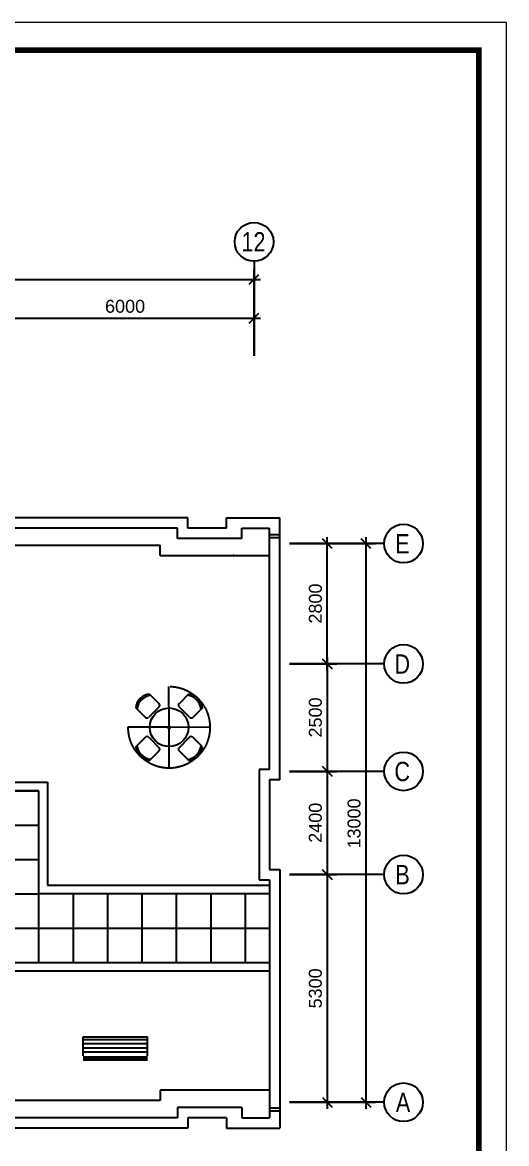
# Model space of a CAD drawing. Header units: millimetres. Extents: x 526420 to 928802, y 401925 to 509768.
# Drawn here: x 917548 to 928802, y 415779 to 441864 of the extents above; entities that cross this region are included whole.
import ezdxf

# ---------------------------------------------------------------- set-up
doc = ezdxf.new("R2010")
doc.units = ezdxf.units.MM
doc.header["$LTSCALE"] = 3000
doc.header["$MEASUREMENT"] = 0
doc.linetypes.add('CENTER', pattern=[2, 1.25, -0.25, 0.25, -0.25])
doc.linetypes.add('DASHED', pattern=[0.75, 0.5, -0.25])
doc.layers.get('0').update_dxf_attribs({"linetype": 'CONTINUOUS'})
for name, color, linetype in [('A', 7, 'CONTINUOUS'), ('D-WALL', 7, 'CONTINUOUS'), ('P-FURNI-I', 7, 'CONTINUOUS'), ('P-WALL', 7, 'CONTINUOUS')]:
    doc.layers.add(name, color=color, linetype=linetype)
doc.styles.add('Arial', font='ARIAL.TTF')

msp = doc.modelspace()

# ---------------------------------------------------------------- linework, layer by layer
at = {"color": 0, "linetype": 'CENTER'}
for p, q in [((922932, 436309), (922932, 434109)), ((925957, 429739), (923757, 429739)), ((925957, 426939), (923757, 426939)), ((925957, 424439), (923757, 424439)), ((925957, 422039), (923757, 422039)), ((925957, 416739), (923757, 416739))]:
    msp.add_line(p, q, dxfattribs=at)
at = {"color": 0, "linetype": 'ByBlock'}
for p, q in [((922820, 435771), (923045, 435996)), ((922820, 434871), (923045, 435096)), ((924745, 429627), (924520, 429852)), ((925645, 429627), (925420, 429852)), ((924745, 426827), (924520, 427052)), ((924520, 427052), (924745, 426827)), ((924520, 424552), (924745, 424327)), ((924745, 424327), (924520, 424552)), ((924520, 422152), (924745, 421927)), ((924745, 421927), (924520, 422152)), ((924520, 416852), (924745, 416627)), ((925420, 416852), (925645, 416627))]:
    msp.add_line(p, q, dxfattribs=at)
at = {"color": 0, "ltscale": 0.7}
for p, q in [((922932, 434109), (922932, 436109)), ((878782, 435884), (923082, 435884)), ((922932, 434109), (922932, 435209)), ((916782, 434984), (923082, 434984)), ((924632, 426789), (924632, 429889)), ((923757, 429739), (924857, 429739)), ((924632, 427089), (924632, 424289)), ((923757, 426939), (924857, 426939)), ((923757, 426939), (924857, 426939)), ((923757, 424439), (924857, 424439))]:
    msp.add_line(p, q, dxfattribs=at)
at = {"color": 0}
msp.add_line((922443, 429442), (922473, 429481), dxfattribs=at)
at = {"color": 0, "ltscale": 5}
for centre in [(922932, 436759), (926407, 429739), (926407, 426939), (926407, 424439), (926407, 422039), (926407, 416739)]:
    msp.add_circle(centre, 450, dxfattribs=at)
at = {"layer": 'A', "linetype": 'ByBlock', "lineweight": 0}
for points in [[(928802, 441864), (873379, 441864), (873379, 402295), (928802, 402295)], [(874023, 402939), (928157, 402939), (928157, 441220), (874023, 441220)]]:
    msp.add_lwpolyline(points, close=True, dxfattribs=at)
at = {"layer": 'A', "linetype": 'ByBlock', "lineweight": 0, "const_width": 129}
msp.add_lwpolyline([(874023, 402939), (928157, 402939), (928157, 441220), (874023, 441220)], close=True, dxfattribs=at)
at = {"layer": 'D-WALL', "color": 0, "ltscale": 100}
for p, q in [((925532, 429889), (925532, 416589)), ((923757, 429739), (925757, 429739)), ((923757, 424439), (924857, 424439)), ((924632, 424589), (924632, 421889)), ((924632, 422189), (924632, 416589)), ((923757, 422039), (924857, 422039)), ((923757, 422039), (924857, 422039)), ((923757, 416739), (925757, 416739)), ((923757, 416739), (924857, 416739))]:
    msp.add_line(p, q, dxfattribs=at)
at = {"layer": 'P-FURNI-I', "color": 0}
for p, q in [((920500, 426239), (920725, 426014)), ((921412, 426238), (921189, 426014)), ((920184, 425919), (920407, 425696)), ((920725, 425939), (920483, 425697)), ((921432, 425697), (921190, 425939)), ((921732, 425921), (921507, 425696)), ((920182, 425007), (920407, 425232)), ((920483, 425232), (920725, 424990)), ((921190, 424990), (921432, 425232)), ((921731, 425009), (921507, 425232)), ((920502, 424691), (920725, 424914)), ((921414, 424689), (921189, 424914)), ((918957, 417821, 14), (918957, 418262, -30)), ((920457, 417821, 14), (920457, 418262, -30))]:
    msp.add_line(p, q, dxfattribs=at)
at = {"layer": 'P-FURNI-I', "color": 0, "linetype": 'DASHED', "ltscale": 2}
for p, q in [((920957, 425489), (920955, 426414)), ((920932, 425464), (920007, 425466)), ((921907, 425462), (920982, 425464)), ((920959, 424514), (920957, 425439))]:
    msp.add_line(p, q, dxfattribs=at)
at = {"layer": 'P-FURNI-I', "color": 0, "ltscale": 2}
for p, q in [((905132, 424189), (918122, 424189)), ((905132, 424189), (918132, 424189)), ((918132, 424189), (918132, 421789)), ((905132, 423989), (917922, 423989)), ((917932, 423989), (905132, 423989)), ((917932, 421589), (917932, 423989)), ((905132, 423189), (917932, 423189)), ((916322, 422389), (917932, 422389)), ((916322, 421589), (917932, 421589)), ((917932, 419989), (917932, 421589)), ((923292, 421589), (917932, 421589)), ((918132, 421789), (923292, 421789)), ((918732, 419989), (918732, 421589)), ((919532, 419989), (919532, 421589)), ((920332, 419989), (920332, 421589)), ((921132, 419989), (921132, 421589)), ((921932, 419989), (921932, 421589)), ((922732, 419989), (922732, 421589)), ((923292, 421789), (923292, 421589)), ((916322, 420789), (923292, 420789)), ((916332, 419989), (923292, 419989)), ((923292, 419989), (923292, 419789)), ((923292, 419789), (916132, 419789))]:
    msp.add_line(p, q, dxfattribs=at)
at = {"layer": 'P-FURNI-I', "color": 0, "extrusion": (9.60461e-17, 0.784302, 0.62038)}
msp.add_line((918957, 418262, -30), (920457, 418262, -30), dxfattribs=at)
at = {"layer": 'P-FURNI-I', "color": 0, "extrusion": (-1.28036e-17, -0.104553, 0.994519)}
for p, q in [((918957, 418198, 7), (920457, 418198, 7)), ((918957, 418104, -3), (920457, 418104, -3))]:
    msp.add_line(p, q, dxfattribs=at)
at = {"layer": 'P-FURNI-I', "color": 0, "extrusion": (-1.17147e-17, -0.095661, 0.995414)}
msp.add_line((918957, 418010, -12), (920457, 418010, -12), dxfattribs=at)
at = {"layer": 'P-FURNI-I', "color": 0, "extrusion": (-1.16749e-17, -0.095336, 0.995445)}
msp.add_line((918957, 417914, -26), (920457, 417914, -26), dxfattribs=at)
at = {"layer": 'P-FURNI-I', "color": 0, "extrusion": (1.22432e-16, 0.999765, 0.021664)}
for p, q in [((918957, 417796, 14), (920457, 417796, 14)), ((918957, 417763, 200), (920457, 417763, 200))]:
    msp.add_line(p, q, dxfattribs=at)
at = {"layer": 'P-FURNI-I', "color": 0, "extrusion": (1.19371e-16, 0.974767, 0.223224)}
msp.add_line((918957, 417731, 382), (920457, 417731, 382), dxfattribs=at)
at = {"layer": 'P-FURNI-I', "color": 0, "ltscale": 100}
for p, q in [((923292, 417019), (920752, 417019)), ((920752, 417019), (920752, 416779)), ((920752, 416779), (916132, 416779))]:
    msp.add_line(p, q, dxfattribs=at)
at = {"layer": 'P-FURNI-I', "color": 0, "linetype": 'DASHED', "ltscale": 2}
msp.add_circle((920957, 425464), 950, dxfattribs=at)
at = {"layer": 'P-FURNI-I', "color": 0, "linetype": 'Continuous'}
for radius in [450, 25]:
    msp.add_circle((920957, 425464), radius, dxfattribs=at)
at = {"layer": 'P-FURNI-I', "color": 0}
for centre, radius, start, end in [((920538, 425885), 356, 96.052, 174.4592), ((921378, 425883), 356, 6.052, 84.4592), ((920576, 425847), 366, 97.298, 173.1829), ((920685, 425977), 54.9, 315.9197, 42.7791), ((921229, 425977), 54.9, 137.2209, 224.0803), ((921340, 425845), 366, 7.298, 83.1829), ((920444, 425736), 54.9, 227.2209, 314.0803), ((921470, 425736), 54.9, 225.9197, 312.7791), ((920444, 425192), 54.9, 45.9197, 132.7791), ((921470, 425192), 54.9, 47.2209, 134.0803), ((920536, 425045), 356, 186.052, 264.4592), ((920574, 425083), 366, 187.298, 263.1829), ((920685, 424951), 54.9, 317.2209, 44.0803), ((921229, 424951), 54.9, 135.9197, 222.7791), ((921338, 425081), 366, 277.298, 353.1829), ((921376, 425043), 356, 276.052, 354.4592)]:
    msp.add_arc(centre, radius, start, end, dxfattribs=at)
at = {"layer": 'P-WALL', "color": 0, "ltscale": 100}
for p, q in [((921392, 430339), (916222, 430339)), ((921392, 430099), (921392, 430339)), ((922292, 430099), (922292, 430339)), ((922292, 430339), (923532, 430339)), ((923532, 424239), (923532, 430339)), ((921152, 430099), (915982, 430099)), ((921152, 429859), (921152, 430099)), ((922292, 430099), (921392, 430099)), ((922652, 429859), (922652, 430099)), ((922652, 430099), (923292, 430099)), ((923292, 424479), (923292, 430099)), ((923532, 429944), (923292, 429944)), ((915582, 429699), (920752, 429699)), ((920752, 429459), (920752, 429699)), ((922652, 429859), (921152, 429859)), ((923532, 429874), (923292, 429874)), ((920752, 429459), (923292, 429459)), ((923052, 424479), (923052, 421919)), ((923292, 424479), (923052, 424479)), ((923292, 424239), (923292, 422159)), ((923532, 424239), (923292, 424239)), ((923292, 422159), (923532, 422159)), ((923532, 422159), (923532, 416139)), ((923052, 421919), (923292, 421919)), ((923292, 421919), (923292, 416379)), ((922652, 416619), (921152, 416619)), ((921152, 416619), (921152, 416379)), ((922652, 416619), (922652, 416379)), ((923532, 416604), (923292, 416604)), ((921152, 416379), (916132, 416379)), ((921392, 416379), (921392, 416139)), ((922292, 416379), (921392, 416379)), ((922292, 416379), (922292, 416139)), ((922652, 416379), (923292, 416379)), ((923532, 416534), (923292, 416534)), ((921392, 416139), (916222, 416139)), ((922292, 416139), (923532, 416139))]:
    msp.add_line(p, q, dxfattribs=at)

# ---------------------------------------------------------------- texts
at = {"color": 0, "style": 'Arial', "width": 0.8}
for s, p in [('12', (922639, 436535)), ('E', (926215, 429511)), ('D', (926195, 426711)), ('C', (926195, 424211)), ('B', (926217, 421811)), ('A', (926228, 416511))]:
    msp.add_text(s, height=450, dxfattribs=at).set_placement(p)
at = {"color": 0, "style": 'Arial'}
msp.add_text('6000', height=300, dxfattribs=at).set_placement((919468, 435110))
for s, p in [('2800', (924507, 427877)), ('2500', (924507, 425227))]:
    msp.add_text(s, height=300, rotation=90, dxfattribs=at).set_placement(p)
at = {"layer": 'D-WALL', "color": 0, "style": 'Arial'}
for s, p in [('2400', (924507, 422777)), ('13000', (925406, 422644)), ('5300', (924506, 418924))]:
    msp.add_text(s, height=300, rotation=90, dxfattribs=at).set_placement(p)

doc.saveas('drawing.dxf')
